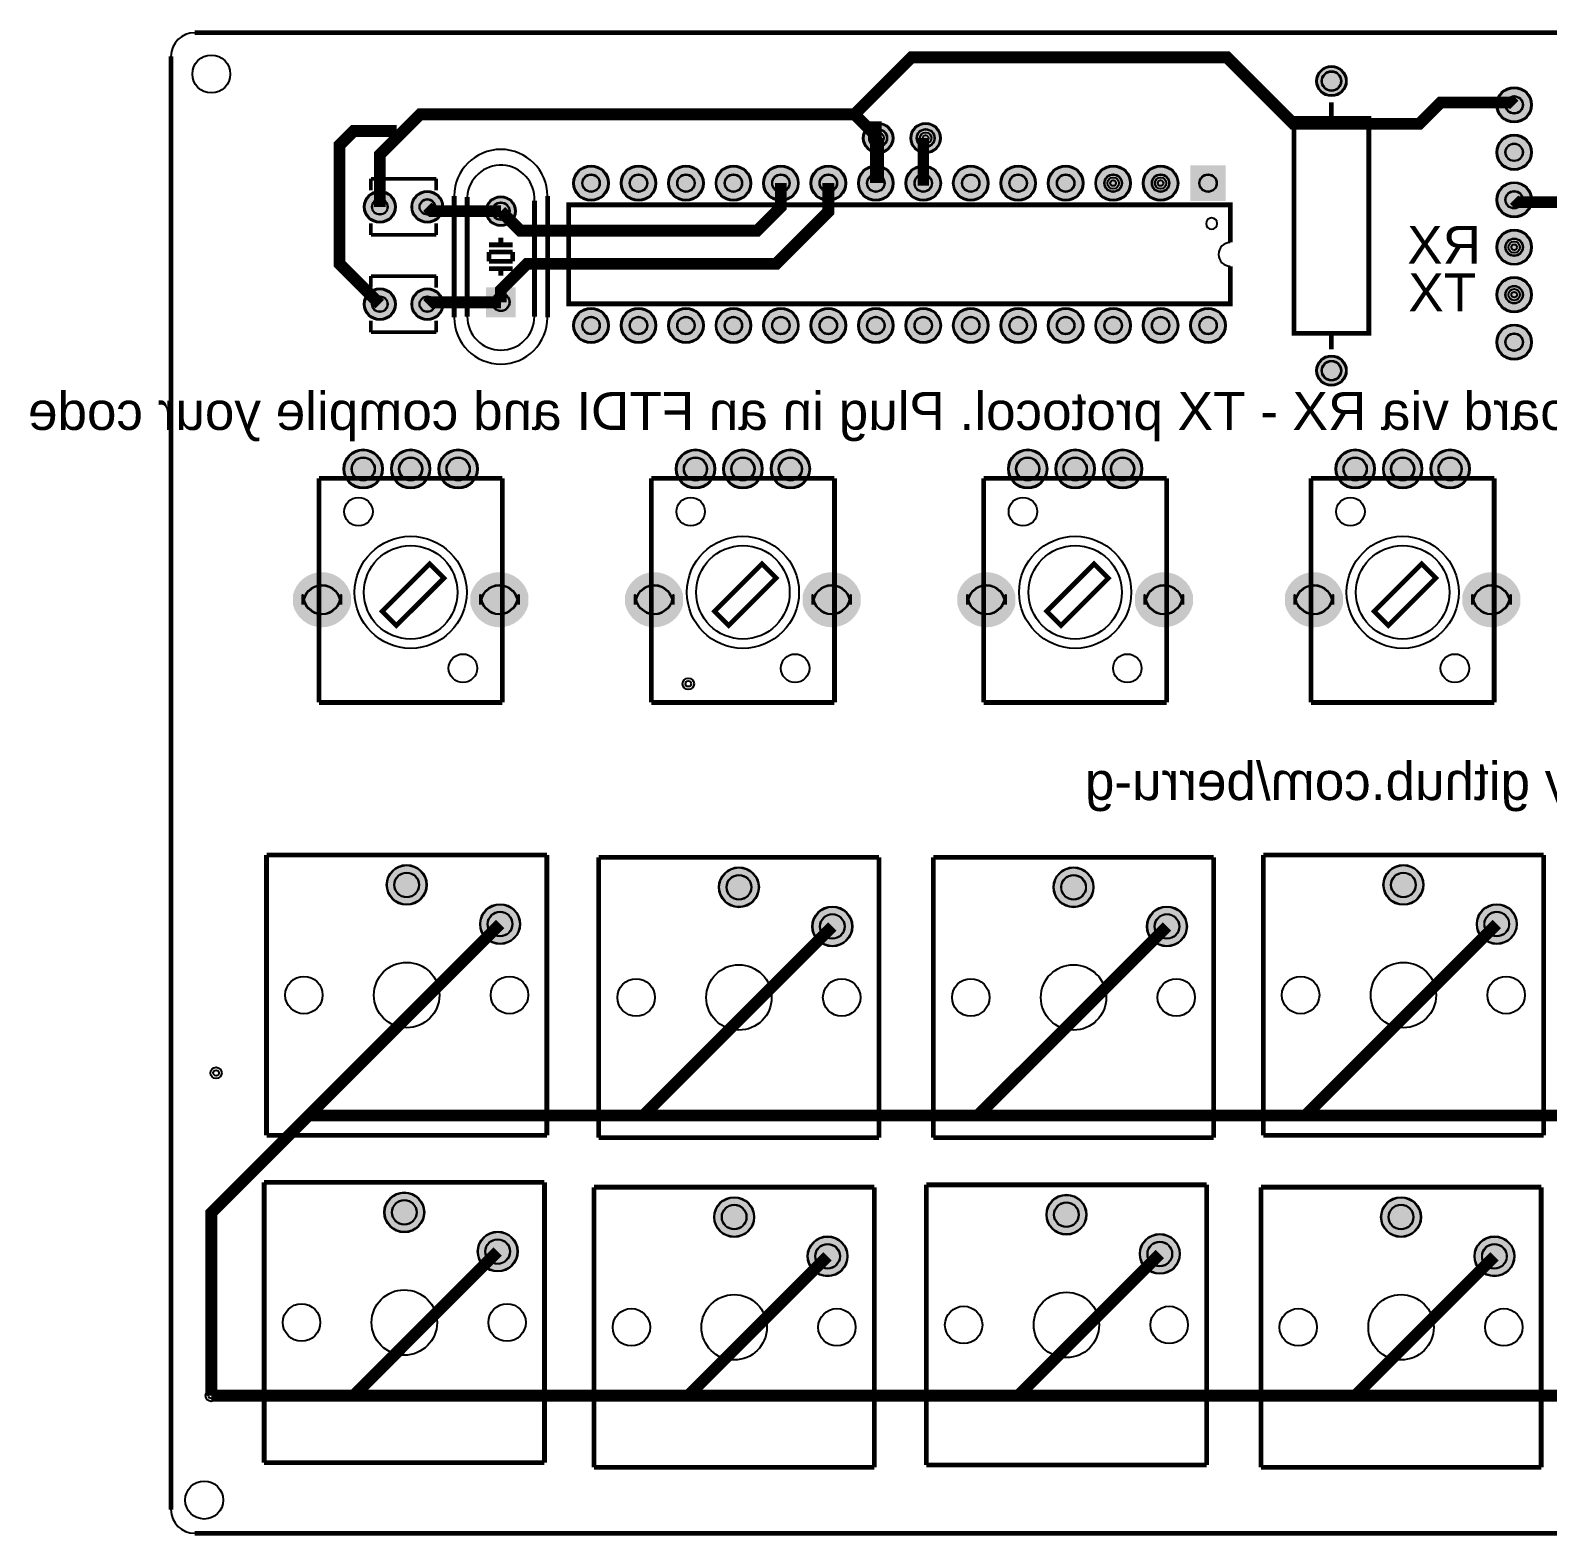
# Model space of a CAD drawing. Extents: x -286 to 5344, y 0 to 3352.
# Drawn here: x -286 to 2911, y 0 to 3172 of the extents above; entities that cross this region are included whole.
import ezdxf

# ---------------------------------------------------------------- set-up
doc = ezdxf.new("R2010")
doc.units = 9
for name, color, linetype, true_color in [('BoardOutLine', 7, 'Continuous', 0xff00ff), ('BottomLayer', 7, 'Continuous', 0x0000ff), ('BottomSolderMaskLayer', 7, 'Continuous', 0xaa00ff), ('Hole', 7, 'Continuous', 0x222222), ('Multi-Layer', 7, 'Continuous', 0xc0c0c0), ('TopLayer', 7, 'Continuous', 0xff0000), ('TopSilkLayer', 7, 'Continuous', 0xffcc00), ('TopSolderMaskLayer', 7, 'Continuous', 0x800080)]:
    doc.layers.add(name, color=color, linetype=linetype, true_color=true_color)
doc.styles.get("Standard").update_dxf_attribs({"font": 'arial.ttf'})

msp = doc.modelspace()

# ---------------------------------------------------------------- hatches: boundary and pattern name
at = {"layer": 'BottomSolderMaskLayer'}
for points in [[(2423, 3065.1, 1), (2487, 3065.1, 1)], [(2802.6, 3015, 1), (2877.4, 3015, 1)], [(1468, 2945, 1), (1532, 2945, 1)], [(1568, 2945, 1), (1632, 2945, 1)], [(2802.6, 2915, 1), (2877.4, 2915, 1)], [(857.6, 2850, 1), (932.4, 2850, 1)], [(957.6, 2850, 1), (1032.4, 2850, 1)], [(1057.6, 2850, 1), (1132.4, 2850, 1)], [(1157.6, 2850, 1), (1232.4, 2850, 1)], [(1257.6, 2850, 1), (1332.4, 2850, 1)], [(1357.6, 2850, 1), (1432.4, 2850, 1)], [(1457.6, 2850, 1), (1532.4, 2850, 1)], [(1557.6, 2850, 1), (1632.4, 2850, 1)], [(1657.6, 2850, 1), (1732.4, 2850, 1)], [(1757.6, 2850, 1), (1832.4, 2850, 1)], [(1857.6, 2850, 1), (1932.4, 2850, 1)], [(1957.6, 2850, 1), (2032.4, 2850, 1)], [(2057.6, 2850, 1), (2132.4, 2850, 1)], [(2232.4, 2887.4), (2232.4, 2812.6), (2157.6, 2812.6), (2157.6, 2887.4)], [(2802.6, 2815, 1), (2877.4, 2815, 1)], [(416.5, 2800, 1), (483.5, 2800, 1)], [(516.5, 2800, 1), (583.5, 2800, 1)], [(673.5, 2791, 1), (736.5, 2791, 1)], [(2802.6, 2715, 1), (2877.4, 2715, 1)], [(416.5, 2595, 1), (483.5, 2595, 1)], [(516.5, 2595, 1), (583.5, 2595, 1)], [(673.5, 2567.5), (673.5, 2630.5), (736.5, 2630.5), (736.5, 2567.5)], [(2802.6, 2615, 1), (2877.4, 2615, 1)], [(857.6, 2550, 1), (932.4, 2550, 1)], [(957.6, 2550, 1), (1032.4, 2550, 1)], [(1057.6, 2550, 1), (1132.4, 2550, 1)], [(1157.6, 2550, 1), (1232.4, 2550, 1)], [(1257.6, 2550, 1), (1332.4, 2550, 1)], [(1357.6, 2550, 1), (1432.4, 2550, 1)], [(1457.6, 2550, 1), (1532.4, 2550, 1)], [(1557.6, 2550, 1), (1632.4, 2550, 1)], [(1657.6, 2550, 1), (1732.4, 2550, 1)], [(1757.6, 2550, 1), (1832.4, 2550, 1)], [(1857.6, 2550, 1), (1932.4, 2550, 1)], [(1957.6, 2550, 1), (2032.4, 2550, 1)], [(2057.6, 2550, 1), (2132.4, 2550, 1)], [(2157.6, 2550, 1), (2232.4, 2550, 1)], [(2802.6, 2515, 1), (2877.4, 2515, 1)], [(2423, 2454.9, 1), (2487, 2454.9, 1)], [(373.6, 2247.8, 1), (456.4, 2247.8, 1)], [(473.6, 2247.8, 1), (556.4, 2247.8, 1)], [(573.6, 2247.8, 1), (656.4, 2247.8, 1)], [(1073.6, 2247.8, 1), (1156.4, 2247.8, 1)], [(1173.6, 2247.8, 1), (1256.4, 2247.8, 1)], [(1273.6, 2247.8, 1), (1356.4, 2247.8, 1)], [(1773.6, 2247.8, 1), (1856.4, 2247.8, 1)], [(1873.6, 2247.8, 1), (1956.4, 2247.8, 1)], [(1973.6, 2247.8, 1), (2056.4, 2247.8, 1)], [(2463.6, 2247.8, 1), (2546.4, 2247.8, 1)], [(2563.6, 2247.8, 1), (2646.4, 2247.8, 1)], [(2663.6, 2247.8, 1), (2746.4, 2247.8, 1)], [(389.1, 1962.1, -0.785398), (266.9, 1962.1), (266.9, 1982.3, -0.785398), (389.1, 1982.3)], [(763.1, 1962.1, -0.785398), (640.9, 1962.1), (640.9, 1982.3, -0.785398), (763.1, 1982.3)], [(1089.1, 1962.1, -0.785398), (966.9, 1962.1), (966.9, 1982.3, -0.785398), (1089.1, 1982.3)], [(1463.1, 1962.1, -0.785398), (1340.9, 1962.1), (1340.9, 1982.3, -0.785398), (1463.1, 1982.3)], [(1789.1, 1962.1, -0.785398), (1666.9, 1962.1), (1666.9, 1982.3, -0.785398), (1789.1, 1982.3)], [(2163.1, 1962.1, -0.785398), (2040.9, 1962.1), (2040.9, 1982.3, -0.785398), (2163.1, 1982.3)], [(2479.1, 1962.1, -0.785398), (2356.9, 1962.1), (2356.9, 1982.3, -0.785398), (2479.1, 1982.3)], [(2853.1, 1962.1, -0.785398), (2730.9, 1962.1), (2730.9, 1982.3, -0.785398), (2853.1, 1982.3)], [(464.2, 1371.3, 1), (548.9, 1371.3, 1)], [(1164.2, 1366.3, 1), (1248.9, 1366.3, 1)], [(1869.2, 1366.3, 1), (1953.9, 1366.3, 1)], [(2564.2, 1371.3, 1), (2648.9, 1371.3, 1)], [(661.1, 1288.7, 1), (745.8, 1288.7, 1)], [(1361.1, 1283.7, 1), (1445.8, 1283.7, 1)], [(2066.1, 1283.7, 1), (2150.8, 1283.7, 1)], [(2761.1, 1288.7, 1), (2845.8, 1288.7, 1)], [(459.2, 681.3, 1), (543.9, 681.3, 1)], [(1154.2, 671.3, 1), (1238.9, 671.3, 1)], [(1854.2, 676.3, 1), (1938.9, 676.3, 1)], [(2559.2, 671.3, 1), (2643.9, 671.3, 1)], [(656.1, 598.7, 1), (740.8, 598.7, 1)], [(1351.1, 588.7, 1), (1435.8, 588.7, 1)], [(2051.1, 593.7, 1), (2135.8, 593.7, 1)], [(2756.1, 588.7, 1), (2840.8, 588.7, 1)]]:
    msp.add_hatch(color=256, dxfattribs=at).paths.add_polyline_path(points)
at = {"layer": 'Multi-Layer'}
for points in [[(2425, 3065.1, 1), (2485, 3065.1, 1)], [(859.6, 2850, 1), (930.4, 2850, 1)], [(959.6, 2850, 1), (1030.4, 2850, 1)], [(1059.6, 2850, 1), (1130.4, 2850, 1)], [(1159.6, 2850, 1), (1230.4, 2850, 1)], [(1259.6, 2850, 1), (1330.4, 2850, 1)], [(1359.6, 2850, 1), (1430.4, 2850, 1)], [(1459.6, 2850, 1), (1530.4, 2850, 1)], [(1559.6, 2850, 1), (1630.4, 2850, 1)], [(1659.6, 2850, 1), (1730.4, 2850, 1)], [(1759.6, 2850, 1), (1830.4, 2850, 1)], [(1859.6, 2850, 1), (1930.4, 2850, 1)], [(1959.6, 2850, 1), (2030.4, 2850, 1)], [(2059.6, 2850, 1), (2130.4, 2850, 1)], [(2230.4, 2885.4), (2230.4, 2814.6), (2159.6, 2814.6), (2159.6, 2885.4)], [(418.5, 2800, 1), (481.5, 2800, 1)], [(518.5, 2800, 1), (581.5, 2800, 1)], [(675.5, 2791, 1), (734.5, 2791, 1)], [(418.5, 2595, 1), (481.5, 2595, 1)], [(518.5, 2595, 1), (581.5, 2595, 1)], [(675.5, 2569.5), (675.5, 2628.5), (734.5, 2628.5), (734.5, 2569.5)], [(859.6, 2550, 1), (930.4, 2550, 1)], [(959.6, 2550, 1), (1030.4, 2550, 1)], [(1059.6, 2550, 1), (1130.4, 2550, 1)], [(1159.6, 2550, 1), (1230.4, 2550, 1)], [(1259.6, 2550, 1), (1330.4, 2550, 1)], [(1359.6, 2550, 1), (1430.4, 2550, 1)], [(1459.6, 2550, 1), (1530.4, 2550, 1)], [(1559.6, 2550, 1), (1630.4, 2550, 1)], [(1659.6, 2550, 1), (1730.4, 2550, 1)], [(1759.6, 2550, 1), (1830.4, 2550, 1)], [(1859.6, 2550, 1), (1930.4, 2550, 1)], [(1959.6, 2550, 1), (2030.4, 2550, 1)], [(2059.6, 2550, 1), (2130.4, 2550, 1)], [(2159.6, 2550, 1), (2230.4, 2550, 1)], [(2425, 2454.9, 1), (2485, 2454.9, 1)], [(375.6, 2247.8, 1), (454.4, 2247.8, 1)], [(475.6, 2247.8, 1), (554.4, 2247.8, 1)], [(575.6, 2247.8, 1), (654.4, 2247.8, 1)], [(1075.6, 2247.8, 1), (1154.4, 2247.8, 1)], [(1175.6, 2247.8, 1), (1254.4, 2247.8, 1)], [(1275.6, 2247.8, 1), (1354.4, 2247.8, 1)], [(1775.6, 2247.8, 1), (1854.4, 2247.8, 1)], [(1875.6, 2247.8, 1), (1954.4, 2247.8, 1)], [(1975.6, 2247.8, 1), (2054.4, 2247.8, 1)], [(2465.6, 2247.8, 1), (2544.4, 2247.8, 1)], [(2565.6, 2247.8, 1), (2644.4, 2247.8, 1)], [(2665.6, 2247.8, 1), (2744.4, 2247.8, 1)], [(387.1, 1962.4, -0.785398), (268.9, 1962.4), (268.9, 1982, -0.785398), (387.1, 1982)], [(761.1, 1962.4, -0.785398), (642.9, 1962.4), (642.9, 1982, -0.785398), (761.1, 1982)], [(1087.1, 1962.4, -0.785398), (968.9, 1962.4), (968.9, 1982, -0.785398), (1087.1, 1982)], [(1461.1, 1962.4, -0.785398), (1342.9, 1962.4), (1342.9, 1982, -0.785398), (1461.1, 1982)], [(1787.1, 1962.4, -0.785398), (1668.9, 1962.4), (1668.9, 1982, -0.785398), (1787.1, 1982)], [(2161.1, 1962.4, -0.785398), (2042.9, 1962.4), (2042.9, 1982, -0.785398), (2161.1, 1982)], [(2477.1, 1962.4, -0.785398), (2358.9, 1962.4), (2358.9, 1982, -0.785398), (2477.1, 1982)], [(2851.1, 1962.4, -0.785398), (2732.9, 1962.4), (2732.9, 1982, -0.785398), (2851.1, 1982)], [(465.2, 1371.3, 1), (547.9, 1371.3, 1)], [(1165.2, 1366.3, 1), (1247.9, 1366.3, 1)], [(1870.2, 1366.3, 1), (1952.9, 1366.3, 1)], [(2565.2, 1371.3, 1), (2647.9, 1371.3, 1)], [(662.1, 1288.7, 1), (744.8, 1288.7, 1)], [(1362.1, 1283.7, 1), (1444.8, 1283.7, 1)], [(2067.1, 1283.7, 1), (2149.8, 1283.7, 1)], [(2762.1, 1288.7, 1), (2844.8, 1288.7, 1)], [(460.2, 681.3, 1), (542.9, 681.3, 1)], [(1155.2, 671.3, 1), (1237.9, 671.3, 1)], [(1855.2, 676.3, 1), (1937.9, 676.3, 1)], [(2560.2, 671.3, 1), (2642.9, 671.3, 1)], [(657.1, 598.7, 1), (739.8, 598.7, 1)], [(1352.1, 588.7, 1), (1434.8, 588.7, 1)], [(2052.1, 593.7, 1), (2134.8, 593.7, 1)], [(2757.1, 588.7, 1), (2839.8, 588.7, 1)]]:
    msp.add_hatch(color=256, dxfattribs=at).paths.add_polyline_path(points)
at = {"layer": 'TopSolderMaskLayer'}
for points in [[(2423, 3065.1, 1), (2487, 3065.1, 1)], [(2802.6, 3015, 1), (2877.4, 3015, 1)], [(1468, 2945, 1), (1532, 2945, 1)], [(1568, 2945, 1), (1632, 2945, 1)], [(2802.6, 2915, 1), (2877.4, 2915, 1)], [(857.6, 2850, 1), (932.4, 2850, 1)], [(957.6, 2850, 1), (1032.4, 2850, 1)], [(1057.6, 2850, 1), (1132.4, 2850, 1)], [(1157.6, 2850, 1), (1232.4, 2850, 1)], [(1257.6, 2850, 1), (1332.4, 2850, 1)], [(1357.6, 2850, 1), (1432.4, 2850, 1)], [(1457.6, 2850, 1), (1532.4, 2850, 1)], [(1557.6, 2850, 1), (1632.4, 2850, 1)], [(1657.6, 2850, 1), (1732.4, 2850, 1)], [(1757.6, 2850, 1), (1832.4, 2850, 1)], [(1857.6, 2850, 1), (1932.4, 2850, 1)], [(1957.6, 2850, 1), (2032.4, 2850, 1)], [(2057.6, 2850, 1), (2132.4, 2850, 1)], [(2232.4, 2887.4), (2232.4, 2812.6), (2157.6, 2812.6), (2157.6, 2887.4)], [(2802.6, 2815, 1), (2877.4, 2815, 1)], [(416.5, 2800, 1), (483.5, 2800, 1)], [(516.5, 2800, 1), (583.5, 2800, 1)], [(673.5, 2791, 1), (736.5, 2791, 1)], [(2802.6, 2715, 1), (2877.4, 2715, 1)], [(416.5, 2595, 1), (483.5, 2595, 1)], [(516.5, 2595, 1), (583.5, 2595, 1)], [(673.5, 2567.5), (673.5, 2630.5), (736.5, 2630.5), (736.5, 2567.5)], [(2802.6, 2615, 1), (2877.4, 2615, 1)], [(857.6, 2550, 1), (932.4, 2550, 1)], [(957.6, 2550, 1), (1032.4, 2550, 1)], [(1057.6, 2550, 1), (1132.4, 2550, 1)], [(1157.6, 2550, 1), (1232.4, 2550, 1)], [(1257.6, 2550, 1), (1332.4, 2550, 1)], [(1357.6, 2550, 1), (1432.4, 2550, 1)], [(1457.6, 2550, 1), (1532.4, 2550, 1)], [(1557.6, 2550, 1), (1632.4, 2550, 1)], [(1657.6, 2550, 1), (1732.4, 2550, 1)], [(1757.6, 2550, 1), (1832.4, 2550, 1)], [(1857.6, 2550, 1), (1932.4, 2550, 1)], [(1957.6, 2550, 1), (2032.4, 2550, 1)], [(2057.6, 2550, 1), (2132.4, 2550, 1)], [(2157.6, 2550, 1), (2232.4, 2550, 1)], [(2802.6, 2515, 1), (2877.4, 2515, 1)], [(2423, 2454.9, 1), (2487, 2454.9, 1)], [(373.6, 2247.8, 1), (456.4, 2247.8, 1)], [(473.6, 2247.8, 1), (556.4, 2247.8, 1)], [(573.6, 2247.8, 1), (656.4, 2247.8, 1)], [(1073.6, 2247.8, 1), (1156.4, 2247.8, 1)], [(1173.6, 2247.8, 1), (1256.4, 2247.8, 1)], [(1273.6, 2247.8, 1), (1356.4, 2247.8, 1)], [(1773.6, 2247.8, 1), (1856.4, 2247.8, 1)], [(1873.6, 2247.8, 1), (1956.4, 2247.8, 1)], [(1973.6, 2247.8, 1), (2056.4, 2247.8, 1)], [(2463.6, 2247.8, 1), (2546.4, 2247.8, 1)], [(2563.6, 2247.8, 1), (2646.4, 2247.8, 1)], [(2663.6, 2247.8, 1), (2746.4, 2247.8, 1)], [(389.1, 1962.1, -0.785398), (266.9, 1962.1), (266.9, 1982.3, -0.785398), (389.1, 1982.3)], [(763.1, 1962.1, -0.785398), (640.9, 1962.1), (640.9, 1982.3, -0.785398), (763.1, 1982.3)], [(1089.1, 1962.1, -0.785398), (966.9, 1962.1), (966.9, 1982.3, -0.785398), (1089.1, 1982.3)], [(1463.1, 1962.1, -0.785398), (1340.9, 1962.1), (1340.9, 1982.3, -0.785398), (1463.1, 1982.3)], [(1789.1, 1962.1, -0.785398), (1666.9, 1962.1), (1666.9, 1982.3, -0.785398), (1789.1, 1982.3)], [(2163.1, 1962.1, -0.785398), (2040.9, 1962.1), (2040.9, 1982.3, -0.785398), (2163.1, 1982.3)], [(2479.1, 1962.1, -0.785398), (2356.9, 1962.1), (2356.9, 1982.3, -0.785398), (2479.1, 1982.3)], [(2853.1, 1962.1, -0.785398), (2730.9, 1962.1), (2730.9, 1982.3, -0.785398), (2853.1, 1982.3)], [(464.2, 1371.3, 1), (548.9, 1371.3, 1)], [(1164.2, 1366.3, 1), (1248.9, 1366.3, 1)], [(1869.2, 1366.3, 1), (1953.9, 1366.3, 1)], [(2564.2, 1371.3, 1), (2648.9, 1371.3, 1)], [(661.1, 1288.7, 1), (745.8, 1288.7, 1)], [(1361.1, 1283.7, 1), (1445.8, 1283.7, 1)], [(2066.1, 1283.7, 1), (2150.8, 1283.7, 1)], [(2761.1, 1288.7, 1), (2845.8, 1288.7, 1)], [(459.2, 681.3, 1), (543.9, 681.3, 1)], [(1154.2, 671.3, 1), (1238.9, 671.3, 1)], [(1854.2, 676.3, 1), (1938.9, 676.3, 1)], [(2559.2, 671.3, 1), (2643.9, 671.3, 1)], [(656.1, 598.7, 1), (740.8, 598.7, 1)], [(1351.1, 588.7, 1), (1435.8, 588.7, 1)], [(2051.1, 593.7, 1), (2135.8, 593.7, 1)], [(2756.1, 588.7, 1), (2840.8, 588.7, 1)]]:
    msp.add_hatch(color=256, dxfattribs=at).paths.add_polyline_path(points)

# ---------------------------------------------------------------- linework, layer by layer
at = {"layer": 'BoardOutLine', "const_width": 10}
for points in [[(60, 3167), (4465, 3167)], [(10, 55), (10, 3117)], [(4465, 5), (60, 5)]]:
    msp.add_lwpolyline(points, dxfattribs=at)
at = {"layer": 'BoardOutLine'}
for centre, start, end in [((60, 3117), 90, 180), ((60, 55), 180, 270)]:
    msp.add_arc(centre, 50, start, end, dxfattribs=at)
at = {"layer": 'BottomLayer'}
for points, const_width in [([(1450, 2995), (1570, 3115), (2235, 3115), (2375, 2975), (2640, 2975), (2685, 3020), (2835, 3020), (2840, 3015)], 25), ([(450, 2800), (450, 2910), (535, 2995), (1450, 2995), (1500, 2945)], 25), ([(1495, 2850), (1495, 2980)], 24), ([(450, 2595), (365, 2680), (365, 2930), (395, 2960), (485.3, 2960)], 25), ([(1495, 2925), (1500, 2930), (1500, 2945)], 24), ([(1295, 2850), (1295, 2800), (1245, 2750), (746, 2750), (705, 2791)], 25), ([(1395, 2850), (1395, 2790), (1285, 2680), (760, 2680), (705, 2625), (705, 2599)], 25), ([(705, 2791), (559, 2791), (550, 2800)], 25), ([(705, 2599), (554, 2599), (550, 2595)], 25), ([(95, 295), (95, 680.2), (703.4, 1288.7)], 25), ([(300.1, 885.4), (1005.1, 885.4), (1403.4, 1283.7)], 25), ([(1005.1, 885.4), (1710.1, 885.4), (2108.4, 1283.7)], 25), ([(1698.4, 885.4), (2400.1, 885.4), (2803.4, 1288.7)], 25), ([(2400.1, 885.4), (3105.1, 885.4), (3503.4, 1283.7)], 25), ([(95, 295), (394.8, 295), (698.4, 598.7)], 25), ([(95, 295), (1794.8, 295), (2093.4, 593.7)], 25), ([(95, 295), (3899.8, 295), (4198.4, 593.7)], 25), ([(95, 295), (1099.8, 295), (1393.4, 588.7)], 25), ([(95, 295), (2504.8, 295), (2798.4, 588.7)], 25), ([(95, 295), (3204.8, 295), (3498.4, 588.7)], 25)]:
    msp.add_lwpolyline(points, dxfattribs=dict(at, const_width=const_width))
at = {"layer": 'BottomSolderMaskLayer'}
for points in [[(287.3, 1962.1), (287.3, 1982.3)], [(368.7, 1962.1), (368.7, 1982.3)], [(661.3, 1962.1), (661.3, 1982.3)], [(742.7, 1962.1), (742.7, 1982.3)], [(987.3, 1962.1), (987.3, 1982.3)], [(1068.7, 1962.1), (1068.7, 1982.3)], [(1361.3, 1962.1), (1361.3, 1982.3)], [(1442.7, 1962.1), (1442.7, 1982.3)], [(1687.3, 1962.1), (1687.3, 1982.3)], [(1768.7, 1962.1), (1768.7, 1982.3)], [(2061.3, 1962.1), (2061.3, 1982.3)], [(2142.7, 1962.1), (2142.7, 1982.3)], [(2377.3, 1962.1), (2377.3, 1982.3)], [(2458.7, 1962.1), (2458.7, 1982.3)], [(2751.3, 1962.1), (2751.3, 1982.3)], [(2832.7, 1962.1), (2832.7, 1982.3)]]:
    msp.add_lwpolyline(points, close=True, dxfattribs=at)
for centre, radius in [((2455, 3065.1), 32), ((2455, 3065.1), 21), ((2840, 3015), 37.4), ((2840, 3015), 18.7), ((1500, 2945), 32), ((1600, 2945), 32), ((1500, 2945), 19.2), ((1600, 2945), 19.2), ((2840, 2915), 37.4), ((2840, 2915), 18.7), ((895, 2850), 37.4), ((995, 2850), 37.4), ((1095, 2850), 37.4), ((1195, 2850), 37.4), ((1295, 2850), 37.4), ((1395, 2850), 37.4), ((1495, 2850), 37.4), ((1595, 2850), 37.4), ((1695, 2850), 37.4), ((1795, 2850), 37.4), ((1895, 2850), 37.4), ((1995, 2850), 37.4), ((2095, 2850), 37.4), ((895, 2850), 18.7), ((995, 2850), 18.7), ((1095, 2850), 18.7), ((1195, 2850), 18.7), ((1295, 2850), 18.7), ((1395, 2850), 18.7), ((1495, 2850), 18.7), ((1595, 2850), 18.7), ((1695, 2850), 18.7), ((1795, 2850), 18.7), ((1895, 2850), 18.7), ((1995, 2850), 18.7), ((2095, 2850), 18.7), ((2195, 2850), 18.7), ((2840, 2815), 37.4), ((450, 2800), 33.5), ((450, 2800), 16.7), ((550, 2800), 33.5), ((550, 2800), 16.7), ((705, 2791), 31.5), ((2840, 2815), 18.7), ((705, 2791), 18.9), ((2840, 2715), 37.4), ((2840, 2715), 18.7), ((450, 2595), 33.5), ((550, 2595), 33.5), ((2840, 2615), 37.4), ((2840, 2615), 18.7), ((450, 2595), 16.7), ((550, 2595), 16.7), ((705, 2599), 18.9), ((895, 2550), 37.4), ((895, 2550), 18.7), ((995, 2550), 37.4), ((995, 2550), 18.7), ((1095, 2550), 37.4), ((1095, 2550), 18.7), ((1195, 2550), 37.4), ((1195, 2550), 18.7), ((1295, 2550), 37.4), ((1295, 2550), 18.7), ((1395, 2550), 37.4), ((1395, 2550), 18.7), ((1495, 2550), 37.4), ((1495, 2550), 18.7), ((1595, 2550), 37.4), ((1595, 2550), 18.7), ((1695, 2550), 37.4), ((1695, 2550), 18.7), ((1795, 2550), 37.4), ((1795, 2550), 18.7), ((1895, 2550), 37.4), ((1895, 2550), 18.7), ((1995, 2550), 37.4), ((1995, 2550), 18.7), ((2095, 2550), 37.4), ((2095, 2550), 18.7), ((2195, 2550), 37.4), ((2195, 2550), 18.7), ((2840, 2515), 37.4), ((2840, 2515), 18.7), ((2455, 2454.9), 32), ((2455, 2454.9), 21), ((415, 2247.8), 41.4), ((415, 2247.8), 24.8), ((515, 2247.8), 41.4), ((515, 2247.8), 24.8), ((615, 2247.8), 41.4), ((615, 2247.8), 24.8), ((1115, 2247.8), 41.4), ((1115, 2247.8), 24.8), ((1215, 2247.8), 41.4), ((1215, 2247.8), 24.8), ((1315, 2247.8), 41.4), ((1315, 2247.8), 24.8), ((1815, 2247.8), 41.4), ((1815, 2247.8), 24.8), ((1915, 2247.8), 41.4), ((1915, 2247.8), 24.8), ((2015, 2247.8), 41.4), ((2015, 2247.8), 24.8), ((2505, 2247.8), 41.4), ((2505, 2247.8), 24.8), ((2605, 2247.8), 41.4), ((2605, 2247.8), 24.8), ((2705, 2247.8), 41.4), ((2705, 2247.8), 24.8), ((506.6, 1371.3), 42.3), ((1206.6, 1366.3), 42.3), ((1911.6, 1366.3), 42.3), ((2606.6, 1371.3), 42.3), ((506.6, 1371.3), 26.2), ((1206.6, 1366.3), 26.2), ((1911.6, 1366.3), 26.2), ((2606.6, 1371.3), 26.2), ((703.4, 1288.7), 42.3), ((703.4, 1288.7), 26.2), ((1403.4, 1283.7), 42.3), ((2108.4, 1283.7), 42.3), ((2803.4, 1288.7), 42.3), ((2803.4, 1288.7), 26.2), ((1403.4, 1283.7), 26.2), ((2108.4, 1283.7), 26.2), ((501.6, 681.3), 42.3), ((501.6, 681.3), 26.2), ((1196.6, 671.3), 42.3), ((1896.6, 676.3), 42.3), ((2601.6, 671.3), 42.3), ((1196.6, 671.3), 26.2), ((1896.6, 676.3), 26.2), ((2601.6, 671.3), 26.2), ((698.4, 598.7), 42.3), ((698.4, 598.7), 26.2), ((1393.4, 588.7), 42.3), ((1393.4, 588.7), 26.2), ((2093.4, 593.7), 42.3), ((2093.4, 593.7), 26.2), ((2798.4, 588.7), 42.3), ((2798.4, 588.7), 26.2)]:
    msp.add_circle(centre, radius, dxfattribs=at)
for centre, start, end in [((328, 1962.1), 360, 180), ((328, 1982.3), 180, 360), ((702, 1962.1), 360, 180), ((702, 1982.3), 180, 360), ((1028, 1962.1), 360, 180), ((1028, 1982.3), 180, 360), ((1402, 1962.1), 360, 180), ((1402, 1982.3), 180, 360), ((1728, 1962.1), 360, 180), ((1728, 1982.3), 180, 360), ((2102, 1962.1), 360, 180), ((2102, 1982.3), 180, 360), ((2418, 1962.1), 360, 180), ((2418, 1982.3), 180, 360), ((2792, 1962.1), 360, 180), ((2792, 1982.3), 180, 360)]:
    msp.add_arc(centre, 40.7, start, end, dxfattribs=at)
at = {"layer": 'Hole'}
for centre in [(1500, 2945), (1600, 2945), (1995, 2850), (2095, 2850), (2840, 2715), (2840, 2615), (1100, 1795), (105, 975), (95, 295)]:
    msp.add_circle(centre, 6, dxfattribs=at)
at = {"layer": 'Multi-Layer'}
for points in [[(288.6, 1962.4), (288.6, 1982)], [(367.4, 1962.4), (367.4, 1982)], [(662.6, 1962.4), (662.6, 1982)], [(741.4, 1962.4), (741.4, 1982)], [(988.6, 1962.4), (988.6, 1982)], [(1067.4, 1962.4), (1067.4, 1982)], [(1362.6, 1962.4), (1362.6, 1982)], [(1441.4, 1962.4), (1441.4, 1982)], [(1688.6, 1962.4), (1688.6, 1982)], [(1767.4, 1962.4), (1767.4, 1982)], [(2062.6, 1962.4), (2062.6, 1982)], [(2141.4, 1962.4), (2141.4, 1982)], [(2378.6, 1962.4), (2378.6, 1982)], [(2457.4, 1962.4), (2457.4, 1982)], [(2752.6, 1962.4), (2752.6, 1982)], [(2831.4, 1962.4), (2831.4, 1982)]]:
    msp.add_lwpolyline(points, close=True, dxfattribs=at)
for centre, radius in [((95, 3080), 40), ((2455, 3065.1), 30), ((2455, 3065.1), 19.7), ((2840, 3015), 35.4), ((2840, 3015), 17.7), ((1500, 2945), 30), ((1600, 2945), 30), ((1500, 2945), 18), ((1500, 2945), 12), ((1600, 2945), 18), ((1600, 2945), 12), ((2840, 2915), 35.4), ((2840, 2915), 17.7), ((895, 2850), 35.4), ((995, 2850), 35.4), ((1095, 2850), 35.4), ((1195, 2850), 35.4), ((1295, 2850), 35.4), ((1395, 2850), 35.4), ((1495, 2850), 35.4), ((1595, 2850), 35.4), ((1695, 2850), 35.4), ((1795, 2850), 35.4), ((1895, 2850), 35.4), ((1995, 2850), 35.4), ((2095, 2850), 35.4), ((895, 2850), 17.7), ((995, 2850), 17.7), ((1095, 2850), 17.7), ((1195, 2850), 17.7), ((1295, 2850), 17.7), ((1395, 2850), 17.7), ((1495, 2850), 17.7), ((1595, 2850), 17.7), ((1695, 2850), 17.7), ((1795, 2850), 17.7), ((1895, 2850), 17.7), ((1995, 2850), 17.7), ((1995, 2850), 12), ((2095, 2850), 17.7), ((2095, 2850), 12), ((2195, 2850), 17.7), ((2840, 2815), 35.4), ((450, 2800), 31.5), ((450, 2800), 15.7), ((550, 2800), 31.5), ((550, 2800), 15.7), ((705, 2791), 29.5), ((2840, 2815), 17.7), ((705, 2791), 17.7), ((2840, 2715), 35.4), ((2840, 2715), 17.7), ((2840, 2715), 12), ((450, 2595), 31.5), ((550, 2595), 31.5), ((2840, 2615), 35.4), ((2840, 2615), 17.7), ((2840, 2615), 12), ((450, 2595), 15.7), ((550, 2595), 15.7), ((705, 2599), 17.7), ((895, 2550), 35.4), ((895, 2550), 17.7), ((995, 2550), 35.4), ((995, 2550), 17.7), ((1095, 2550), 35.4), ((1095, 2550), 17.7), ((1195, 2550), 35.4), ((1195, 2550), 17.7), ((1295, 2550), 35.4), ((1295, 2550), 17.7), ((1395, 2550), 35.4), ((1395, 2550), 17.7), ((1495, 2550), 35.4), ((1495, 2550), 17.7), ((1595, 2550), 35.4), ((1595, 2550), 17.7), ((1695, 2550), 35.4), ((1695, 2550), 17.7), ((1795, 2550), 35.4), ((1795, 2550), 17.7), ((1895, 2550), 35.4), ((1895, 2550), 17.7), ((1995, 2550), 35.4), ((1995, 2550), 17.7), ((2095, 2550), 35.4), ((2095, 2550), 17.7), ((2195, 2550), 35.4), ((2195, 2550), 17.7), ((2840, 2515), 35.4), ((2840, 2515), 17.7), ((2455, 2454.9), 30), ((2455, 2454.9), 19.7), ((415, 2247.8), 39.4), ((415, 2247.8), 23.6), ((515, 2247.8), 39.4), ((515, 2247.8), 23.6), ((615, 2247.8), 39.4), ((615, 2247.8), 23.6), ((1115, 2247.8), 39.4), ((1115, 2247.8), 23.6), ((1215, 2247.8), 39.4), ((1215, 2247.8), 23.6), ((1315, 2247.8), 39.4), ((1315, 2247.8), 23.6), ((1815, 2247.8), 39.4), ((1815, 2247.8), 23.6), ((1915, 2247.8), 39.4), ((1915, 2247.8), 23.6), ((2015, 2247.8), 39.4), ((2015, 2247.8), 23.6), ((2505, 2247.8), 39.4), ((2505, 2247.8), 23.6), ((2605, 2247.8), 39.4), ((2605, 2247.8), 23.6), ((2705, 2247.8), 39.4), ((2705, 2247.8), 23.6), ((1100, 1795), 12), ((506.6, 1371.3), 41.3), ((1206.6, 1366.3), 41.3), ((1911.6, 1366.3), 41.3), ((2606.6, 1371.3), 41.3), ((506.6, 1371.3), 25.6), ((1206.6, 1366.3), 25.6), ((1911.6, 1366.3), 25.6), ((2606.6, 1371.3), 25.6), ((703.4, 1288.7), 41.3), ((703.4, 1288.7), 25.6), ((1403.4, 1283.7), 41.3), ((2108.4, 1283.7), 41.3), ((2803.4, 1288.7), 41.3), ((2803.4, 1288.7), 25.6), ((1403.4, 1283.7), 25.6), ((2108.4, 1283.7), 25.6), ((506.6, 1139.1), 68.9), ((1206.6, 1134.1), 68.9), ((1911.6, 1134.1), 68.9), ((2606.6, 1139.1), 68.9), ((290.1, 1139.1), 39.4), ((723.1, 1139.1), 39.4), ((990.1, 1134.1), 39.4), ((1423.1, 1134.1), 39.4), ((1695.1, 1134.1), 39.4), ((2128.1, 1134.1), 39.4), ((2390.1, 1139.1), 39.4), ((2823.1, 1139.1), 39.4), ((105, 975), 12), ((501.6, 681.3), 41.3), ((501.6, 681.3), 25.6), ((1196.6, 671.3), 41.3), ((1896.6, 676.3), 41.3), ((2601.6, 671.3), 41.3), ((1196.6, 671.3), 25.6), ((1896.6, 676.3), 25.6), ((2601.6, 671.3), 25.6), ((698.4, 598.7), 41.3), ((698.4, 598.7), 25.6), ((1393.4, 588.7), 41.3), ((1393.4, 588.7), 25.6), ((2093.4, 593.7), 41.3), ((2093.4, 593.7), 25.6), ((2798.4, 588.7), 41.3), ((2798.4, 588.7), 25.6), ((501.6, 449.1), 68.9), ((1896.6, 444.1), 68.9), ((285.1, 449.1), 39.4), ((718.1, 449.1), 39.4), ((1196.6, 439.1), 68.9), ((1680.1, 444.1), 39.4), ((2113.1, 444.1), 39.4), ((2601.6, 439.1), 68.9), ((980.1, 439.1), 39.4), ((1413.1, 439.1), 39.4), ((2385.1, 439.1), 39.4), ((2818.1, 439.1), 39.4), ((95, 295), 12), ((80, 75), 40)]:
    msp.add_circle(centre, radius, dxfattribs=at)
for centre, start, end in [((328, 1962.4), 360, 180), ((328, 1982), 180, 360), ((702, 1962.4), 360, 180), ((702, 1982), 180, 360), ((1028, 1962.4), 360, 180), ((1028, 1982), 180, 360), ((1402, 1962.4), 360, 180), ((1402, 1982), 180, 360), ((1728, 1962.4), 360, 180), ((1728, 1982), 180, 360), ((2102, 1962.4), 360, 180), ((2102, 1982), 180, 360), ((2418, 1962.4), 360, 180), ((2418, 1982), 180, 360), ((2792, 1962.4), 360, 180), ((2792, 1982), 180, 360)]:
    msp.add_arc(centre, 39.4, start, end, dxfattribs=at)
at = {"layer": 'TopLayer', "const_width": 25}
msp.add_lwpolyline([(3215, 3005), (3215, 2950), (3075, 2810), (2845, 2810), (2840, 2815)], dxfattribs=at)
at = {"layer": 'TopSilkLayer'}
for points, const_width in [([(2455, 2990), (2455, 3020)], 10), ([(1500, 2850), (1500, 2945)], 24), ([(1595, 2845), (1595, 2945)], 24), ([(568.9, 2859.1), (431.1, 2859.1)], 7.9), ([(431.1, 2834.7), (431.1, 2859.1)], 7.9), ([(568.9, 2859.1), (568.9, 2834.7)], 7.9), ([(606.6, 2567), (606.6, 2823)], 10), ([(634.1, 2569), (634.1, 2821)], 10), ([(775.9, 2813.1), (775.9, 2569)], 10), ([(803.4, 2823), (803.4, 2567)], 10), ([(2241.9, 2675), (2241.9, 2595.7), (848.1, 2595.7), (848.1, 2804.3), (2241.9, 2804.3), (2241.9, 2725)], 10), ([(431.1, 2740.9), (431.1, 2765.3)], 7.9), ([(568.9, 2765.3), (568.9, 2740.9)], 7.9), ([(431.1, 2740.9), (568.9, 2740.9)], 7.9), ([(680, 2720), (705, 2720)], 10), ([(705, 2720), (705, 2735)], 10), ([(705, 2720), (730, 2720)], 10), ([(730, 2705), (680, 2705)], 10), ([(680, 2705), (680, 2685)], 10), ([(680, 2685), (730, 2685)], 10), ([(730, 2685), (730, 2705)], 10), ([(568.9, 2654.1), (431.1, 2654.1)], 7.9), ([(431.1, 2629.7), (431.1, 2654.1)], 7.9), ([(568.9, 2654.1), (568.9, 2629.7)], 7.9), ([(680, 2670), (705, 2670)], 10), ([(705, 2670), (730, 2670)], 10), ([(705, 2670), (705, 2655)], 10), ([(431.1, 2535.9), (431.1, 2560.3)], 7.9), ([(568.9, 2560.3), (568.9, 2535.9)], 7.9), ([(431.1, 2535.9), (568.9, 2535.9)], 7.9), ([(2455, 2530), (2455, 2500)], 10), ([(322.1, 1755.7), (322.1, 2228.1)], 10), ([(707.9, 2228.1), (322.1, 2228.1)], 10), ([(707.9, 1755.7), (707.9, 2228.1)], 10), ([(1022.1, 1755.7), (1022.1, 2228.1)], 10), ([(1407.9, 2228.1), (1022.1, 2228.1)], 10), ([(1407.9, 1755.7), (1407.9, 2228.1)], 10), ([(1722.1, 1755.7), (1722.1, 2228.1)], 10), ([(2107.9, 2228.1), (1722.1, 2228.1)], 10), ([(2107.9, 1755.7), (2107.9, 2228.1)], 10), ([(2412.1, 1755.7), (2412.1, 2228.1)], 10), ([(2797.9, 2228.1), (2412.1, 2228.1)], 10), ([(2797.9, 1755.7), (2797.9, 2228.1)], 10), ([(707.9, 1755.7), (322.1, 1755.7)], 10), ([(1407.9, 1755.7), (1022.1, 1755.7)], 10), ([(2107.9, 1755.7), (1722.1, 1755.7)], 10), ([(2797.9, 1755.7), (2412.1, 1755.7)], 10), ([(211.3, 843.8), (211.3, 1434.3)], 10), ([(211.3, 1434.3), (801.9, 1434.3)], 10), ([(801.9, 843.8), (801.9, 1434.3)], 10), ([(2311.3, 843.8), (2311.3, 1434.3)], 10), ([(2311.3, 1434.3), (2901.9, 1434.3)], 10), ([(2901.9, 843.8), (2901.9, 1434.3)], 10), ([(911.3, 838.8), (911.3, 1429.3)], 10), ([(911.3, 1429.3), (1501.9, 1429.3)], 10), ([(1501.9, 838.8), (1501.9, 1429.3)], 10), ([(1616.3, 838.8), (1616.3, 1429.3)], 10), ([(1616.3, 1429.3), (2206.9, 1429.3)], 10), ([(2206.9, 838.8), (2206.9, 1429.3)], 10), ([(211.3, 843.8), (801.9, 843.8)], 10), ([(911.3, 838.8), (1501.9, 838.8)], 10), ([(1616.3, 838.8), (2206.9, 838.8)], 10), ([(2311.3, 843.8), (2901.9, 843.8)], 10), ([(206.3, 153.8), (206.3, 744.3)], 10), ([(206.3, 744.3), (796.9, 744.3)], 10), ([(796.9, 153.8), (796.9, 744.3)], 10), ([(901.3, 143.8), (901.3, 734.3)], 10), ([(901.3, 734.3), (1491.9, 734.3)], 10), ([(1491.9, 143.8), (1491.9, 734.3)], 10), ([(1601.3, 148.8), (1601.3, 739.3)], 10), ([(1601.3, 739.3), (2191.9, 739.3)], 10), ([(2191.9, 148.8), (2191.9, 739.3)], 10), ([(2306.3, 143.8), (2306.3, 734.3)], 10), ([(2306.3, 734.3), (2896.9, 734.3)], 10), ([(2896.9, 143.8), (2896.9, 734.3)], 10), ([(206.3, 153.8), (796.9, 153.8)], 10), ([(901.3, 143.8), (1491.9, 143.8)], 10), ([(1601.3, 148.8), (2191.9, 148.8)], 10), ([(2306.3, 143.8), (2896.9, 143.8)], 10)]:
    msp.add_lwpolyline(points, dxfattribs=dict(at, const_width=const_width))
at = {"layer": 'TopSilkLayer', "const_width": 10}
for points in [[(2533.7, 2986.4), (2533.7, 2533.6), (2376.3, 2533.6), (2376.3, 2986.4), (2533.7, 2986.4)], [(485, 1917.8), (585, 2017.8), (555, 2047.8), (455, 1947.8), (485, 1917.8)], [(1185, 1917.8), (1285, 2017.8), (1255, 2047.8), (1155, 1947.8), (1185, 1917.8)], [(1885, 1917.8), (1985, 2017.8), (1955, 2047.8), (1855, 1947.8), (1885, 1917.8)], [(2575, 1917.8), (2675, 2017.8), (2645, 2047.8), (2545, 1947.8), (2575, 1917.8)]]:
    msp.add_lwpolyline(points, close=True, dxfattribs=at)
at = {"layer": 'TopSilkLayer'}
for centre, radius in [((405, 2157.8), 30), ((1105, 2157.8), 30), ((1805, 2157.8), 30), ((2495, 2157.8), 30), ((515, 1987.8), 118.1), ((515, 1987.8), 98.4), ((1215, 1987.8), 118.1), ((1215, 1987.8), 98.4), ((1915, 1987.8), 118.1), ((1915, 1987.8), 98.4), ((2605, 1987.8), 118.1), ((2605, 1987.8), 98.4), ((625, 1827.8), 30), ((1325, 1827.8), 30), ((2025, 1827.8), 30), ((2715, 1827.8), 30)]:
    msp.add_circle(centre, radius, dxfattribs=at)
for centre, radius, start, end in [((705, 2822.7), 98.4, 0.1958, 179.8316), ((705, 2816.8), 71, 357.0258, 176.608), ((2202.5, 2764.9), 11.8, 0.4851, 359.5149), ((2241.9, 2700), 25, 90, 270), ((705, 2567.3), 98.4, 180.1958, 359.8316), ((705, 2569), 70.9, 180.0065, 0.0065)]:
    msp.add_arc(centre, radius, start, end, dxfattribs=at)
at = {"layer": 'TopSolderMaskLayer'}
for points in [[(287.3, 1962.1), (287.3, 1982.3)], [(368.7, 1962.1), (368.7, 1982.3)], [(661.3, 1962.1), (661.3, 1982.3)], [(742.7, 1962.1), (742.7, 1982.3)], [(987.3, 1962.1), (987.3, 1982.3)], [(1068.7, 1962.1), (1068.7, 1982.3)], [(1361.3, 1962.1), (1361.3, 1982.3)], [(1442.7, 1962.1), (1442.7, 1982.3)], [(1687.3, 1962.1), (1687.3, 1982.3)], [(1768.7, 1962.1), (1768.7, 1982.3)], [(2061.3, 1962.1), (2061.3, 1982.3)], [(2142.7, 1962.1), (2142.7, 1982.3)], [(2377.3, 1962.1), (2377.3, 1982.3)], [(2458.7, 1962.1), (2458.7, 1982.3)], [(2751.3, 1962.1), (2751.3, 1982.3)], [(2832.7, 1962.1), (2832.7, 1982.3)]]:
    msp.add_lwpolyline(points, close=True, dxfattribs=at)
for centre, radius in [((2455, 3065.1), 32), ((2455, 3065.1), 21), ((2840, 3015), 37.4), ((2840, 3015), 18.7), ((1500, 2945), 32), ((1600, 2945), 32), ((1500, 2945), 19.2), ((1600, 2945), 19.2), ((2840, 2915), 37.4), ((2840, 2915), 18.7), ((895, 2850), 37.4), ((995, 2850), 37.4), ((1095, 2850), 37.4), ((1195, 2850), 37.4), ((1295, 2850), 37.4), ((1395, 2850), 37.4), ((1495, 2850), 37.4), ((1595, 2850), 37.4), ((1695, 2850), 37.4), ((1795, 2850), 37.4), ((1895, 2850), 37.4), ((1995, 2850), 37.4), ((2095, 2850), 37.4), ((895, 2850), 18.7), ((995, 2850), 18.7), ((1095, 2850), 18.7), ((1195, 2850), 18.7), ((1295, 2850), 18.7), ((1395, 2850), 18.7), ((1495, 2850), 18.7), ((1595, 2850), 18.7), ((1695, 2850), 18.7), ((1795, 2850), 18.7), ((1895, 2850), 18.7), ((1995, 2850), 18.7), ((2095, 2850), 18.7), ((2195, 2850), 18.7), ((2840, 2815), 37.4), ((450, 2800), 33.5), ((450, 2800), 16.7), ((550, 2800), 33.5), ((550, 2800), 16.7), ((705, 2791), 31.5), ((2840, 2815), 18.7), ((705, 2791), 18.9), ((2840, 2715), 37.4), ((2840, 2715), 18.7), ((450, 2595), 33.5), ((550, 2595), 33.5), ((2840, 2615), 37.4), ((2840, 2615), 18.7), ((450, 2595), 16.7), ((550, 2595), 16.7), ((705, 2599), 18.9), ((895, 2550), 37.4), ((895, 2550), 18.7), ((995, 2550), 37.4), ((995, 2550), 18.7), ((1095, 2550), 37.4), ((1095, 2550), 18.7), ((1195, 2550), 37.4), ((1195, 2550), 18.7), ((1295, 2550), 37.4), ((1295, 2550), 18.7), ((1395, 2550), 37.4), ((1395, 2550), 18.7), ((1495, 2550), 37.4), ((1495, 2550), 18.7), ((1595, 2550), 37.4), ((1595, 2550), 18.7), ((1695, 2550), 37.4), ((1695, 2550), 18.7), ((1795, 2550), 37.4), ((1795, 2550), 18.7), ((1895, 2550), 37.4), ((1895, 2550), 18.7), ((1995, 2550), 37.4), ((1995, 2550), 18.7), ((2095, 2550), 37.4), ((2095, 2550), 18.7), ((2195, 2550), 37.4), ((2195, 2550), 18.7), ((2840, 2515), 37.4), ((2840, 2515), 18.7), ((2455, 2454.9), 32), ((2455, 2454.9), 21), ((415, 2247.8), 41.4), ((415, 2247.8), 24.8), ((515, 2247.8), 41.4), ((515, 2247.8), 24.8), ((615, 2247.8), 41.4), ((615, 2247.8), 24.8), ((1115, 2247.8), 41.4), ((1115, 2247.8), 24.8), ((1215, 2247.8), 41.4), ((1215, 2247.8), 24.8), ((1315, 2247.8), 41.4), ((1315, 2247.8), 24.8), ((1815, 2247.8), 41.4), ((1815, 2247.8), 24.8), ((1915, 2247.8), 41.4), ((1915, 2247.8), 24.8), ((2015, 2247.8), 41.4), ((2015, 2247.8), 24.8), ((2505, 2247.8), 41.4), ((2505, 2247.8), 24.8), ((2605, 2247.8), 41.4), ((2605, 2247.8), 24.8), ((2705, 2247.8), 41.4), ((2705, 2247.8), 24.8), ((506.6, 1371.3), 42.3), ((1206.6, 1366.3), 42.3), ((1911.6, 1366.3), 42.3), ((2606.6, 1371.3), 42.3), ((506.6, 1371.3), 26.2), ((1206.6, 1366.3), 26.2), ((1911.6, 1366.3), 26.2), ((2606.6, 1371.3), 26.2), ((703.4, 1288.7), 42.3), ((703.4, 1288.7), 26.2), ((1403.4, 1283.7), 42.3), ((2108.4, 1283.7), 42.3), ((2803.4, 1288.7), 42.3), ((2803.4, 1288.7), 26.2), ((1403.4, 1283.7), 26.2), ((2108.4, 1283.7), 26.2), ((501.6, 681.3), 42.3), ((501.6, 681.3), 26.2), ((1196.6, 671.3), 42.3), ((1896.6, 676.3), 42.3), ((2601.6, 671.3), 42.3), ((1196.6, 671.3), 26.2), ((1896.6, 676.3), 26.2), ((2601.6, 671.3), 26.2), ((698.4, 598.7), 42.3), ((698.4, 598.7), 26.2), ((1393.4, 588.7), 42.3), ((1393.4, 588.7), 26.2), ((2093.4, 593.7), 42.3), ((2093.4, 593.7), 26.2), ((2798.4, 588.7), 42.3), ((2798.4, 588.7), 26.2)]:
    msp.add_circle(centre, radius, dxfattribs=at)
for centre, start, end in [((328, 1962.1), 360, 180), ((328, 1982.3), 180, 360), ((702, 1962.1), 360, 180), ((702, 1982.3), 180, 360), ((1028, 1962.1), 360, 180), ((1028, 1982.3), 180, 360), ((1402, 1962.1), 360, 180), ((1402, 1982.3), 180, 360), ((1728, 1962.1), 360, 180), ((1728, 1982.3), 180, 360), ((2102, 1962.1), 360, 180), ((2102, 1982.3), 180, 360), ((2418, 1962.1), 360, 180), ((2418, 1982.3), 180, 360), ((2792, 1962.1), 360, 180), ((2792, 1982.3), 180, 360)]:
    msp.add_arc(centre, 40.7, start, end, dxfattribs=at)

# ---------------------------------------------------------------- texts
at = {"layer": 'BottomSilkLayer', "text_generation_flag": 2}
for s, p in [('RX', (2770, 2680)), ('TX', (2760, 2580)), ('Hackable keyboard via RX - TX protocol. Plug in an FTDI and compile your code', (3690, 2330)), ('Developed and designed by github.com/berru-g', (4290, 1550))]:
    msp.add_text(s, height=80, dxfattribs=at).set_placement(p)

doc.saveas('drawing.dxf')
